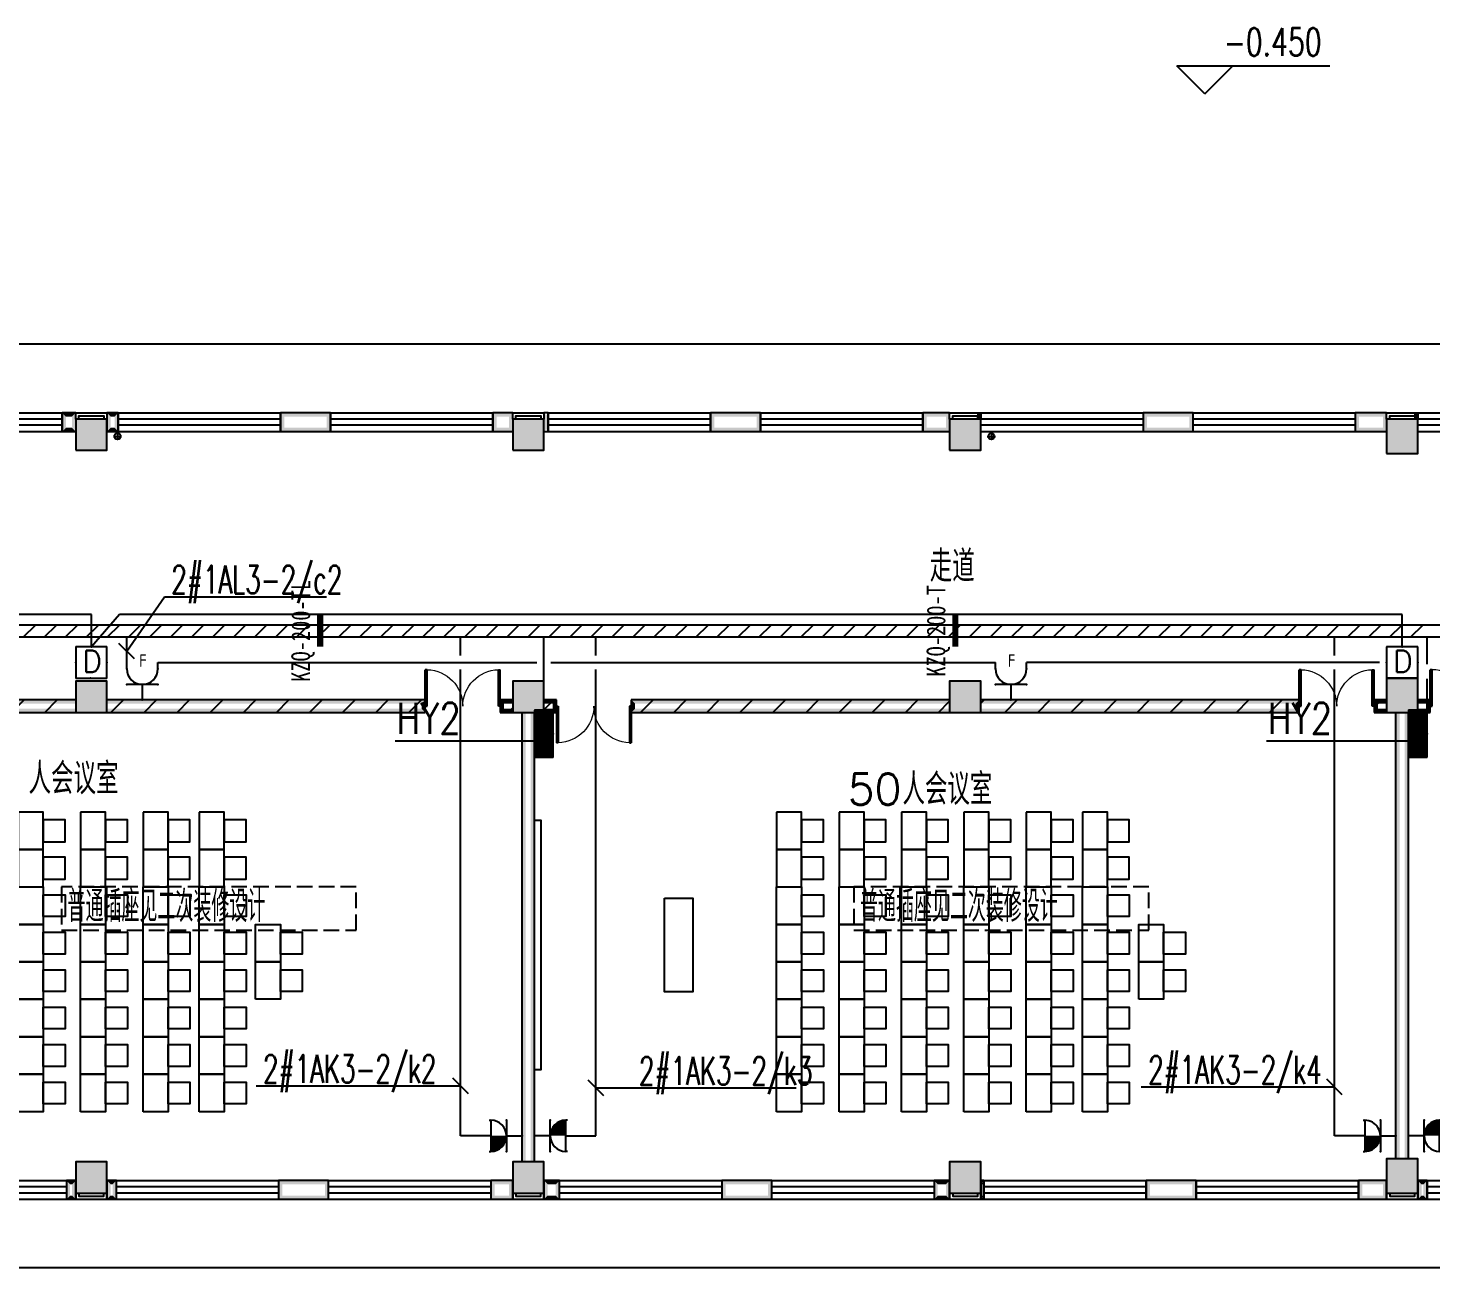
# Model space of a CAD drawing. Extents: x 101023 to 279373, y -114511 to 293844.
# Drawn here: x 198515 to 220990, y 185638 to 205503 of the extents above; entities that cross this region are included whole.
import ezdxf
from ezdxf.enums import TextEntityAlignment as Align

# ---------------------------------------------------------------- set-up
doc = ezdxf.new("R2010")
doc.units = 0
doc.header["$LTSCALE"] = 1000
doc.header["$MEASUREMENT"] = 0
doc.linetypes.add('DASH', pattern=[0.35, 0.25, -0.1])
for name, color, linetype in [('A-WALL-PATT', 252, 'Continuous'), ('BZ', 7, 'Continuous'), ('CABLETRAY', 3, 'Continuous'), ('COLUMN', 2, 'Continuous'), ('DIM-照明', 3, 'Continuous'), ('DIM_ELEV', 3, 'Continuous'), ('DOTLN', 2, 'DASH'), ('EQUIP-插座', 3, 'Continuous'), ('EQUIP-消防', 3, 'Continuous'), ('EQUIP-照明', 3, 'Continuous'), ('EQUIP-箱柜', 3, 'Continuous'), ('PUB_HATCH', 8, 'Continuous'), ('PUB_TEXT', 7, 'Continuous'), ('PUB_WALL', 2, 'Continuous'), ('STAIR', 2, 'Continuous'), ('TEL_HATCH', 8, 'Continuous'), ('WALL', 2, 'Continuous'), ('WINDOW', 2, 'Continuous'), ('WIRE-照明', 6, 'Continuous'), ('家具', 8, 'Continuous'), ('抗震支吊架', 2, 'Continuous'), ('排水', 153, 'Continuous')]:
    doc.layers.add(name, color=color, linetype=linetype)
doc.styles.add('_TCH_DIM', font='simplex.shx', dxfattribs={"bigfont": 'gbcbig.shx'})
doc.styles.add('_TEL_ATTDEF', font='gbenor', dxfattribs={"bigfont": 'gbcbig'})
doc.styles.add('_TEL_DIM', font='simplex.shx', dxfattribs={"width": 0.8, "height": 3.5, "bigfont": 'gbcbig.shx'})
doc.styles.add('kzcad', font='', dxfattribs={"width": 0.8})
doc.styles.get("Standard").update_dxf_attribs({"font": 'simplex.shx', "width": 0.8, "bigfont": 'gbcbig.shx'})
doc.styles.get('kzcad').set_extended_font_data('SimSun')
pattern_1 = [(45, (-908016.57, -754752.9), (-265.16515, 265.16515), [])]

# ---------------------------------------------------------------- blocks, each defined once
blk = doc.blocks.new('$equip$00002810')
for p, q in [((0.5, 0.5), (-0.5, 0.5)), ((0, 0.5), (0, 0))]:
    blk.add_line(p, q)
blk.add_arc((0, 1), 0.5, 180, 0)
for p in [(-0.5, 1), (0.5, 1), (-0.5, 0.5), (0.5, 0.5), (0, 0)]:
    blk.add_point(p)
at = {"color": 7, "style": '_TEL_DIM'}
blk.add_attdef('$TEXT$', text='', height=0.4, dxfattribs=at).set_placement((0.023, 1.257), align=Align.MIDDLE_CENTER)
at = {"color": 7, "style": '_TEL_DIM', "flags": 1}
for tag in ['A', 'REMARK']:
    blk.add_attdef(tag, text='', height=0.000025, dxfattribs=at).set_placement((0, 0), align=Align.MIDDLE_CENTER)
blk = doc.blocks.new('$equip$00002755')
for p, q in [((0.5, 0.5), (-0.5, 0.5)), ((-0.5, 0.5), (-0.5, -0.5)), ((0.5, -0.5), (0.5, 0.5)), ((-0.5, -0.5), (0.5, -0.5))]:
    blk.add_line(p, q)
at = {"const_width": 0.04}
blk.add_lwpolyline([(-0.5, 0.5), (0.5, 0.5), (0.5, -0.5), (-0.5, -0.5), (-0.5, 0.5), (0.5, 0.5)], dxfattribs=at)
for p in [(0, 0.5), (-0.5, 0), (0.5, 0), (-0.027, -0.5)]:
    blk.add_point(p)
at = {"color": 7}
blk.add_attdef('$TEXT$', text='', height=0.4, dxfattribs=at).set_placement((0.026, -0.008), align=Align.MIDDLE_CENTER)
at = {"color": 7, "flags": 1}
for tag, height, p in [('A', 0.00002, (0, 0)), ('B', 0.4, (0.755, -0.254))]:
    blk.add_attdef(tag, text='', height=height, dxfattribs=at).set_placement(p, align=Align.MIDDLE_CENTER)
blk = doc.blocks.new('*X151')
at = {"color": 0}
for p, q in [((-250, 33), (-83, 200)), ((-250, 68), (-118, 200)), ((-250, 104), (-154, 200)), ((-250, 139), (-189, 200)), ((-250, 174), (-224, 200)), ((-247, 0), (-47, 200)), ((-212, 0), (-12, 200)), ((-177, 0), (23, 200)), ((-141, 0), (59, 200)), ((-106, 0), (94, 200)), ((-71, 0), (129, 200)), ((-35, 0), (165, 200)), ((0, 0), (200, 200)), ((35, 0), (235, 200)), ((71, 0), (250, 179)), ((106, 0), (250, 144)), ((141, 0), (250, 109)), ((177, 0), (250, 73)), ((212, 0), (250, 38)), ((247, 0), (250, 3))]:
    blk.add_line(p, q, dxfattribs=at)
blk = doc.blocks.new('$equip$00002943')
for p, q in [((-0.75, 0.6), (-0.75, 0)), ((0.75, 0.6), (-0.75, 0.6)), ((0.75, 0), (0.75, 0.6)), ((-0.75, 0), (0.75, 0))]:
    blk.add_line(p, q)
for points, const_width in [([(-0.75, 0.3), (0.75, 0.3)], 0.6), ([(-0.75, 0.6), (-0.75, 0), (0.75, 0), (0.75, 0.6), (-0.75, 0.6), (-0.75, 0)], 0.04)]:
    blk.add_lwpolyline(points, dxfattribs=dict(const_width=const_width))
for p in [(0, 0.6), (-0.75, 0.3), (0, 0), (0.75, 0.3)]:
    blk.add_point(p)
at = {"xscale": 0.00300000000061118, "yscale": 0.00300000000061118, "zscale": 0.00300000000061118}
blk.add_blockref('*X151', (0, 0), dxfattribs=at)
at = {"color": 7, "style": '_TEL_DIM', "flags": 1}
for tag in ['A', 'REMARK']:
    blk.add_attdef(tag, text='', height=0.00002, dxfattribs=at).set_placement((0, 0), align=Align.MIDDLE_CENTER)
blk = doc.blocks.new('$equip$00001239')
for p, q in [((-0.5, 1.05), (-0.5, 1)), ((0.5, 1), (-0.5, 1)), ((0.5, 1.05), (0.5, 1)), ((0.5, 0.5), (-0.5, 0.5)), ((0, 0.5), (0, 0))]:
    blk.add_line(p, q)
blk.add_arc((0, 1), 0.5, 180, 0)
for points in [[(0, 0.75), (-0.433, 0.75), (0, 1), (-0.5, 1)], [(0, 0.567), (-0.25, 0.567), (0, 0.75), (-0.433, 0.75)], [(0, 0.5), (0, 0.5), (0, 0.567), (-0.25, 0.567)]]:
    blk.add_solid(points)
at = {"layer": 'EQUIP-照明'}
for p in [(0, 1), (-0.5, 0.5), (0.5, 0.5), (0, 0)]:
    blk.add_point(p, dxfattribs=at)
at = {"layer": 'EQUIP-照明', "flags": 9}
blk.add_attdef('A', (0, 0), '', height=0.00002, dxfattribs=at)
blk = doc.blocks.new('ng')
at = {"layer": '排水'}
for p, q in [((345991, 781358), (346091, 781358)), ((346041, 781408), (346041, 781308))]:
    blk.add_line(p, q, dxfattribs=at)
blk.add_circle((346041, 781358), 50, dxfattribs=at)
blk = doc.blocks.new('雨水管')
at = {"layer": '排水'}
for p in [(655236, -122908), (669236, -122908)]:
    blk.add_blockref('ng', p, dxfattribs=at)
blk = doc.blocks.new('123')
at = {"layer": '家具'}
for points in [[(574240, 809868), (574240, 809518), (573890, 809518), (573890, 809868)], [(574640, 809993), (574640, 809393), (574240, 809393), (574240, 809993)], [(575140, 809868), (575140, 809518), (574790, 809518), (574790, 809868)], [(575540, 809993), (575540, 809393), (575140, 809393), (575140, 809993)], [(576140, 809868), (576140, 809518), (575790, 809518), (575790, 809868)], [(576540, 809993), (576540, 809393), (576140, 809393), (576140, 809993)], [(577140, 809868), (577140, 809518), (576790, 809518), (576790, 809868)], [(577540, 809993), (577540, 809393), (577140, 809393), (577140, 809993)], [(578140, 809868), (578140, 809518), (577790, 809518), (577790, 809868)], [(578540, 809993), (578540, 809393), (578140, 809393), (578140, 809993)], [(579140, 809868), (579140, 809518), (578790, 809518), (578790, 809868)], [(579540, 809993), (579540, 809393), (579140, 809393), (579140, 809993)], [(583418, 805865), (583418, 809865), (583318, 809865), (583318, 805865)], [(574640, 809393), (574640, 808793), (574240, 808793), (574240, 809393)], [(575540, 809393), (575540, 808793), (575140, 808793), (575140, 809393)], [(576540, 809393), (576540, 808793), (576140, 808793), (576140, 809393)], [(577540, 809393), (577540, 808793), (577140, 808793), (577140, 809393)], [(578540, 809393), (578540, 808793), (578140, 808793), (578140, 809393)], [(579540, 809393), (579540, 808793), (579140, 808793), (579140, 809393)], [(574240, 809268), (574240, 808918), (573890, 808918), (573890, 809268)], [(575140, 809268), (575140, 808918), (574790, 808918), (574790, 809268)], [(576140, 809268), (576140, 808918), (575790, 808918), (575790, 809268)], [(577140, 809268), (577140, 808918), (576790, 808918), (576790, 809268)], [(578140, 809268), (578140, 808918), (577790, 808918), (577790, 809268)], [(579140, 809268), (579140, 808918), (578790, 808918), (578790, 809268)], [(574240, 808318), (574240, 808668), (573890, 808668), (573890, 808318)], [(574640, 808193), (574640, 808793), (574240, 808793), (574240, 808193)], [(575140, 808318), (575140, 808668), (574790, 808668), (574790, 808318)], [(575540, 808193), (575540, 808793), (575140, 808793), (575140, 808193)], [(576140, 808318), (576140, 808668), (575790, 808668), (575790, 808318)], [(576540, 808193), (576540, 808793), (576140, 808793), (576140, 808193)], [(577140, 808318), (577140, 808668), (576790, 808668), (576790, 808318)], [(577540, 808193), (577540, 808793), (577140, 808793), (577140, 808193)], [(578140, 808318), (578140, 808668), (577790, 808668), (577790, 808318)], [(578540, 808193), (578540, 808793), (578140, 808793), (578140, 808193)], [(579140, 808318), (579140, 808668), (578790, 808668), (578790, 808318)], [(579540, 808193), (579540, 808793), (579140, 808793), (579140, 808193)], [(581335, 808615), (580885, 808615), (580885, 807115), (581335, 807115)], [(573340, 807718), (573340, 808068), (572990, 808068), (572990, 807718)], [(573740, 807593), (573740, 808193), (573340, 808193), (573340, 807593)], [(574240, 807718), (574240, 808068), (573890, 808068), (573890, 807718)], [(574640, 807593), (574640, 808193), (574240, 808193), (574240, 807593)], [(575140, 807718), (575140, 808068), (574790, 808068), (574790, 807718)], [(575540, 807593), (575540, 808193), (575140, 808193), (575140, 807593)], [(576140, 807718), (576140, 808068), (575790, 808068), (575790, 807718)], [(576540, 807593), (576540, 808193), (576140, 808193), (576140, 807593)], [(577140, 807718), (577140, 808068), (576790, 808068), (576790, 807718)], [(577540, 807593), (577540, 808193), (577140, 808193), (577140, 807593)], [(578140, 807718), (578140, 808068), (577790, 808068), (577790, 807718)], [(578540, 807593), (578540, 808193), (578140, 808193), (578140, 807593)], [(579140, 807718), (579140, 808068), (578790, 808068), (578790, 807718)], [(579540, 807593), (579540, 808193), (579140, 808193), (579140, 807593)], [(573740, 806993), (573740, 807593), (573340, 807593), (573340, 806993)], [(574640, 806993), (574640, 807593), (574240, 807593), (574240, 806993)], [(575540, 806993), (575540, 807593), (575140, 807593), (575140, 806993)], [(576540, 806993), (576540, 807593), (576140, 807593), (576140, 806993)], [(577540, 806993), (577540, 807593), (577140, 807593), (577140, 806993)], [(578540, 806993), (578540, 807593), (578140, 807593), (578140, 806993)], [(579540, 806993), (579540, 807593), (579140, 807593), (579140, 806993)], [(573340, 807118), (573340, 807468), (572990, 807468), (572990, 807118)], [(574240, 807118), (574240, 807468), (573890, 807468), (573890, 807118)], [(575140, 807118), (575140, 807468), (574790, 807468), (574790, 807118)], [(576140, 807118), (576140, 807468), (575790, 807468), (575790, 807118)], [(577140, 807118), (577140, 807468), (576790, 807468), (576790, 807118)], [(578140, 807118), (578140, 807468), (577790, 807468), (577790, 807118)], [(579140, 807118), (579140, 807468), (578790, 807468), (578790, 807118)], [(574240, 806518), (574240, 806868), (573890, 806868), (573890, 806518)], [(574640, 806393), (574640, 806993), (574240, 806993), (574240, 806393)], [(575140, 806518), (575140, 806868), (574790, 806868), (574790, 806518)], [(575540, 806393), (575540, 806993), (575140, 806993), (575140, 806393)], [(576140, 806518), (576140, 806868), (575790, 806868), (575790, 806518)], [(576540, 806393), (576540, 806993), (576140, 806993), (576140, 806393)], [(577140, 806518), (577140, 806868), (576790, 806868), (576790, 806518)], [(577540, 806393), (577540, 806993), (577140, 806993), (577140, 806393)], [(578140, 806518), (578140, 806868), (577790, 806868), (577790, 806518)], [(578540, 806393), (578540, 806993), (578140, 806993), (578140, 806393)], [(579140, 806518), (579140, 806868), (578790, 806868), (578790, 806518)], [(579540, 806393), (579540, 806993), (579140, 806993), (579140, 806393)], [(574240, 805918), (574240, 806268), (573890, 806268), (573890, 805918)], [(574640, 805793), (574640, 806393), (574240, 806393), (574240, 805793)], [(575140, 805918), (575140, 806268), (574790, 806268), (574790, 805918)], [(575540, 805793), (575540, 806393), (575140, 806393), (575140, 805793)], [(576140, 805918), (576140, 806268), (575790, 806268), (575790, 805918)], [(576540, 805793), (576540, 806393), (576140, 806393), (576140, 805793)], [(577140, 805918), (577140, 806268), (576790, 806268), (576790, 805918)], [(577540, 805793), (577540, 806393), (577140, 806393), (577140, 805793)], [(578140, 805918), (578140, 806268), (577790, 806268), (577790, 805918)], [(578540, 805793), (578540, 806393), (578140, 806393), (578140, 805793)], [(579140, 805918), (579140, 806268), (578790, 806268), (578790, 805918)], [(579540, 805793), (579540, 806393), (579140, 806393), (579140, 805793)], [(574640, 805193), (574640, 805793), (574240, 805793), (574240, 805193)], [(575540, 805193), (575540, 805793), (575140, 805793), (575140, 805193)], [(576540, 805193), (576540, 805793), (576140, 805793), (576140, 805193)], [(577540, 805193), (577540, 805793), (577140, 805793), (577140, 805193)], [(578540, 805193), (578540, 805793), (578140, 805793), (578140, 805193)], [(579540, 805193), (579540, 805793), (579140, 805793), (579140, 805193)], [(574240, 805318), (574240, 805668), (573890, 805668), (573890, 805318)], [(575140, 805318), (575140, 805668), (574790, 805668), (574790, 805318)], [(576140, 805318), (576140, 805668), (575790, 805668), (575790, 805318)], [(577140, 805318), (577140, 805668), (576790, 805668), (576790, 805318)], [(578140, 805318), (578140, 805668), (577790, 805668), (577790, 805318)], [(579140, 805318), (579140, 805668), (578790, 805668), (578790, 805318)]]:
    blk.add_lwpolyline(points, close=True, dxfattribs=at)
blk = doc.blocks.new('$WINLIB2D$00000001')
at = {"color": 0}
for points in [[(-0.5, 0.5), (-0.5, -0.5)], [(-0.5, 0.5), (0.5, 0.5)], [(0.5, -0.5), (0.5, 0.5)], [(0.5, 0.1667), (-0.5, 0.1667)], [(0.5, -0.1667), (-0.5, -0.1667)], [(-0.5, -0.5), (0.5, -0.5)]]:
    blk.add_lwpolyline(points, dxfattribs=at)
blk = doc.blocks.new('$DorLib2D$00000002')
for p, q in [((-0.5, 0), (-0.5, 0.4875)), ((-0.475, 0.4875), (-0.5, 0.4875)), ((-0.475, 0), (-0.475, 0.4875)), ((0.475, 0), (0.475, 0.4875)), ((0.475, 0.4875), (0.5, 0.4875)), ((0.5, 0), (0.5, 0.4875)), ((-0.5, 0), (-0.475, 0)), ((0.5, 0), (0.475, 0))]:
    blk.add_line(p, q)
at = {"lineweight": 13}
for centre, start, end in [((-0.4875, 0), 0, 88.53072), ((0.4875, 0), 91.46928, 180)]:
    blk.add_arc(centre, 0.4875, start, end, dxfattribs=at)
blk = doc.blocks.new('_FZH')
blk.add_lwpolyline([(-0.5, -0.5), (0.5, -0.5), (0.5, 0.5), (-0.5, 0.5)], close=True)
at = {"layer": 'PUB_HATCH'}
blk.add_solid([(-0.5, -0.5), (0.5, -0.5), (-0.5, 0.5), (0.5, 0.5)], dxfattribs=at)
blk = doc.blocks.new('A$C40CE5D7B')
at = {"layer": 'A-WALL-PATT'}
h = blk.add_hatch(dxfattribs=at)
h.set_pattern_fill('普通砖', color=256, scale=150, style=0)
h.set_pattern_definition(pattern_1)
h.paths.add_polyline_path([(82950, 27870), (82950, 28070), (77850, 28070), (77850, 27870)])
h = blk.add_hatch(dxfattribs=at)
h.set_pattern_fill('普通砖', color=256, scale=150, style=0)
h.set_pattern_definition(pattern_1)
h.paths.add_polyline_path([(83450, 28070), (83450, 27870), (88550, 27870), (88550, 28070)])
h = blk.add_hatch(dxfattribs=at)
h.set_pattern_fill('普通砖', color=256, scale=150, style=0)
h.set_pattern_definition(pattern_1)
h.paths.add_polyline_path([(89950, 27870), (89950, 28070), (89750, 28070), (89750, 27870)])
h = blk.add_hatch(dxfattribs=at)
h.set_pattern_fill('普通砖', color=256, scale=150, style=0)
h.set_pattern_definition(pattern_1)
h.paths.add_polyline_path([(90450, 28070), (90450, 27870), (90650, 27870), (90650, 28070)])
h = blk.add_hatch(dxfattribs=at)
h.set_pattern_fill('普通砖', color=256, scale=150, style=0)
h.set_pattern_definition(pattern_1)
h.paths.add_polyline_path([(96950, 27870), (96950, 28070), (91850, 28070), (91850, 27870)])
h = blk.add_hatch(dxfattribs=at)
h.set_pattern_fill('普通砖', color=256, scale=150, style=0)
h.set_pattern_definition(pattern_1)
h.paths.add_polyline_path([(97450, 28070), (97450, 27870), (102550, 27870), (102550, 28070)])
h = blk.add_hatch(dxfattribs=at)
h.set_pattern_fill('普通砖', color=256, scale=150, style=0)
h.set_pattern_definition(pattern_1)
h.paths.add_polyline_path([(103950, 27870), (103950, 28070), (103750, 28070), (103750, 27870)])
at = {"layer": 'PUB_WALL'}
for points in [[(82950, 32670), (82731, 32670), (82791, 32610), (82890, 32610)], [(82731, 32670), (82731, 32370), (82791, 32430), (82791, 32610)], [(82950, 32370), (82950, 32570), (82950, 32570), (82950, 32670), (82890, 32610), (82890, 32430)], [(83631, 32670), (83450, 32670), (83510, 32610), (83571, 32610)], [(83450, 32670), (83450, 32370), (83510, 32430), (83510, 32610)], [(83631, 32370), (83631, 32670), (83571, 32610), (83571, 32430)], [(87031, 32670), (86231, 32670), (86291, 32610), (86971, 32610)], [(86231, 32670), (86231, 32370), (86291, 32430), (86291, 32610)], [(87031, 32370), (87031, 32670), (86971, 32610), (86971, 32430)], [(89950, 32670), (89631, 32670), (89691, 32610), (89890, 32610)], [(89631, 32670), (89631, 32370), (89691, 32430), (89691, 32610)], [(89950, 32370), (89950, 32570), (89950, 32570), (89950, 32670), (89890, 32610), (89890, 32430)], [(90450, 32670), (90450, 32370), (90510, 32430), (90510, 32610)], [(90520, 32370), (90520, 32670), (90460, 32610), (90460, 32430)], [(93920, 32670), (93120, 32670), (93180, 32610), (93860, 32610)], [(93120, 32670), (93120, 32370), (93180, 32430), (93180, 32610)], [(93920, 32370), (93920, 32670), (93860, 32610), (93860, 32430)], [(96950, 32670), (96520, 32670), (96580, 32610), (96890, 32610)], [(96520, 32670), (96520, 32370), (96580, 32430), (96580, 32610)], [(96950, 32370), (96950, 32570), (96950, 32570), (96950, 32670), (96890, 32610), (96890, 32430)], [(97390, 32570), (97450, 32570), (97450, 32670), (97390, 32670)], [(100849, 32670), (100050, 32670), (100110, 32610), (100789, 32610)], [(100050, 32670), (100050, 32370), (100110, 32430), (100110, 32610)], [(100849, 32370), (100849, 32670), (100789, 32610), (100789, 32430)], [(103950, 32670), (103449, 32670), (103509, 32610), (103890, 32610)], [(103449, 32670), (103449, 32370), (103509, 32430), (103509, 32610)], [(103950, 32370), (103950, 32570), (103950, 32570), (103950, 32670), (103890, 32610), (103890, 32430)], [(104390, 32570), (104450, 32570), (104450, 32670), (104390, 32670)], [(82950, 32370), (82950, 32370), (82890, 32430), (82791, 32430), (82731, 32370)], [(83450, 32570), (82950, 32570), (83010, 32510), (83390, 32510)], [(82950, 32570), (82950, 32070), (83010, 32130), (83010, 32510)], [(83450, 32070), (83450, 32570), (83390, 32510), (83390, 32130)], [(83450, 32370), (83631, 32370), (83571, 32430), (83510, 32430)], [(86231, 32370), (87031, 32370), (86971, 32430), (86291, 32430)], [(89950, 32370), (89950, 32370), (89890, 32430), (89691, 32430), (89631, 32370)], [(90450, 32570), (89950, 32570), (90010, 32510), (90390, 32510)], [(89950, 32570), (89950, 32070), (90010, 32130), (90010, 32510)], [(90450, 32070), (90450, 32570), (90390, 32510), (90390, 32130)], [(93120, 32370), (93920, 32370), (93860, 32430), (93180, 32430)], [(96950, 32370), (96950, 32370), (96890, 32430), (96580, 32430), (96520, 32370)], [(97450, 32570), (96950, 32570), (97010, 32510), (97390, 32510)], [(96950, 32570), (96950, 32070), (97010, 32130), (97010, 32510)], [(97450, 32070), (97450, 32570), (97390, 32510), (97390, 32130)], [(100050, 32370), (100849, 32370), (100789, 32430), (100110, 32430)], [(103950, 32370), (103950, 32370), (103890, 32430), (103509, 32430), (103449, 32370)], [(104450, 32570), (103950, 32570), (104010, 32510), (104390, 32510)], [(103950, 32570), (103950, 32020), (104010, 32080), (104010, 32510)], [(104450, 32020), (104450, 32570), (104390, 32510), (104390, 32080)], [(82950, 32070), (83450, 32070), (83390, 32130), (83010, 32130)], [(89950, 32070), (90450, 32070), (90390, 32130), (90010, 32130)], [(96950, 32070), (97450, 32070), (97390, 32130), (97010, 32130)], [(103950, 32020), (104450, 32020), (104390, 32080), (104010, 32080)], [(83450, 28370), (82950, 28370), (83010, 28310), (83390, 28310)], [(82950, 28370), (82950, 27870), (83010, 27930), (83010, 28310)], [(83450, 27870), (83450, 28370), (83390, 28310), (83390, 27930)], [(90450, 28370), (89950, 28370), (90010, 28310), (90390, 28310)], [(89950, 28370), (89950, 27870), (90010, 27930), (90010, 28310)], [(90450, 27870), (90450, 28370), (90390, 28310), (90390, 27930)], [(97450, 28370), (96950, 28370), (97010, 28310), (97390, 28310)], [(96950, 28370), (96950, 27870), (97010, 27930), (97010, 28310)], [(97450, 27870), (97450, 28370), (97390, 28310), (97390, 27930)], [(104450, 28420), (103950, 28420), (104010, 28360), (104390, 28360)], [(103950, 28420), (103950, 27870), (104010, 27930), (104010, 28360)], [(104450, 27870), (104450, 28420), (104390, 28360), (104390, 27930)], [(82950, 28010), (82950, 28070), (77850, 28070), (77910, 28010)], [(82950, 27870), (82950, 27930), (77910, 27930), (77850, 27870)], [(82950, 27870), (83450, 27870), (83390, 27930), (83010, 27930)], [(83450, 28070), (83450, 28010), (88490, 28010), (88550, 28070)], [(83450, 27930), (83450, 27870), (88550, 27870), (88490, 27930)], [(88550, 27870), (88550, 28070), (88490, 28010), (88490, 27930)], [(89950, 28010), (89950, 28070), (89750, 28070), (89810, 28010)], [(89750, 28070), (89750, 27870), (89810, 27930), (89810, 28010)], [(89950, 27870), (89950, 27930), (89810, 27930), (89750, 27870)], [(89950, 27870), (90450, 27870), (90390, 27930), (90010, 27930)], [(90160, 27870), (90100, 27870), (90100, 20670), (90160, 20670)], [(90300, 27870), (90240, 27870), (90240, 20670), (90300, 20670)], [(90450, 28070), (90450, 28010), (90590, 28010), (90650, 28070)], [(90450, 27930), (90450, 27870), (90650, 27870), (90590, 27930)], [(90650, 27870), (90650, 28070), (90590, 28010), (90590, 27930)], [(96950, 28010), (96950, 28070), (91850, 28070), (91910, 28010)], [(91850, 28070), (91850, 27870), (91910, 27930), (91910, 28010)], [(96950, 27870), (96950, 27930), (91910, 27930), (91850, 27870)], [(96950, 27870), (97450, 27870), (97390, 27930), (97010, 27930)], [(97450, 28070), (97450, 28010), (102490, 28010), (102550, 28070)], [(97450, 27930), (97450, 27870), (102550, 27870), (102490, 27930)], [(102550, 27870), (102550, 28070), (102490, 28010), (102490, 27930)], [(103950, 28010), (103950, 28070), (103750, 28070), (103810, 28010)], [(103750, 28070), (103750, 27870), (103810, 27930), (103810, 28010)], [(103950, 27870), (103950, 27930), (103810, 27930), (103750, 27870)], [(103950, 27870), (104450, 27870), (104390, 27930), (104010, 27930)], [(104160, 27870), (104100, 27870), (104100, 20720), (104160, 20720)], [(104300, 27870), (104240, 27870), (104240, 20720), (104300, 20720)], [(104450, 28070), (104450, 28010), (104590, 28010), (104650, 28070)], [(104450, 27930), (104450, 27870), (104650, 27870), (104590, 27930)], [(104650, 27870), (104650, 28070), (104590, 28010), (104590, 27930)], [(104450, 20720), (103950, 20720), (104010, 20660), (104390, 20660)], [(103950, 20720), (103950, 20170), (104010, 20230), (104010, 20660)], [(104450, 20170), (104450, 20720), (104390, 20660), (104390, 20230)], [(83450, 20670), (82950, 20670), (83010, 20610), (83390, 20610)], [(82950, 20670), (82950, 20170), (83010, 20230), (83010, 20610)], [(83450, 20170), (83450, 20670), (83390, 20610), (83390, 20230)], [(90450, 20670), (89950, 20670), (90010, 20610), (90390, 20610)], [(89950, 20670), (89950, 20170), (90010, 20230), (90010, 20610)], [(90450, 20170), (90450, 20670), (90390, 20610), (90390, 20230)], [(97450, 20670), (96950, 20670), (97010, 20610), (97390, 20610)], [(96950, 20670), (96950, 20170), (97010, 20230), (97010, 20610)], [(97450, 20170), (97450, 20670), (97390, 20610), (97390, 20230)], [(82950, 20370), (82800, 20370), (82860, 20310), (82890, 20310)], [(82800, 20370), (82800, 20070), (82860, 20130), (82860, 20310)], [(82950, 20070), (82950, 20370), (82890, 20310), (82890, 20130)], [(82950, 20170), (83450, 20170), (83390, 20230), (83010, 20230)], [(83600, 20370), (83450, 20370), (83510, 20310), (83540, 20310)], [(83450, 20370), (83450, 20070), (83510, 20130), (83510, 20310)], [(83600, 20070), (83600, 20370), (83540, 20310), (83540, 20130)], [(87000, 20370), (86200, 20370), (86260, 20310), (86940, 20310)], [(86200, 20370), (86200, 20070), (86260, 20130), (86260, 20310)], [(87000, 20070), (87000, 20370), (86940, 20310), (86940, 20130)], [(89950, 20370), (89600, 20370), (89660, 20310), (89890, 20310)], [(89600, 20370), (89600, 20070), (89660, 20130), (89660, 20310)], [(89950, 20070), (89950, 20370), (89890, 20310), (89890, 20130)], [(89950, 20170), (90450, 20170), (90390, 20230), (90010, 20230)], [(90700, 20370), (90450, 20370), (90510, 20310), (90640, 20310)], [(90450, 20370), (90450, 20070), (90510, 20130), (90510, 20310)], [(90700, 20070), (90700, 20370), (90640, 20310), (90640, 20130)], [(94100, 20370), (93300, 20370), (93360, 20310), (94040, 20310)], [(93300, 20370), (93300, 20070), (93360, 20130), (93360, 20310)], [(94100, 20070), (94100, 20370), (94040, 20310), (94040, 20130)], [(96950, 20370), (96700, 20370), (96760, 20310), (96890, 20310)], [(96700, 20370), (96700, 20070), (96760, 20130), (96760, 20310)], [(96950, 20070), (96950, 20370), (96890, 20310), (96890, 20130)], [(96950, 20170), (97450, 20170), (97390, 20230), (97010, 20230)], [(97500, 20070), (97500, 20370), (97440, 20310), (97440, 20130)], [(97500, 20370), (97450, 20370), (97510, 20310), (97440, 20310)], [(97450, 20370), (97450, 20070), (97510, 20130), (97510, 20310)], [(100900, 20370), (100100, 20370), (100160, 20310), (100840, 20310)], [(100100, 20370), (100100, 20070), (100160, 20130), (100160, 20310)], [(100900, 20070), (100900, 20370), (100840, 20310), (100840, 20130)], [(103950, 20370), (103500, 20370), (103560, 20310), (103890, 20310)], [(103500, 20370), (103500, 20070), (103560, 20130), (103560, 20310)], [(103950, 20070), (103950, 20370), (103890, 20310), (103890, 20130)], [(103950, 20170), (104450, 20170), (104390, 20230), (104010, 20230)], [(104600, 20370), (104450, 20370), (104510, 20310), (104540, 20310)], [(104450, 20370), (104450, 20070), (104510, 20130), (104510, 20310)], [(104600, 20070), (104600, 20370), (104540, 20310), (104540, 20130)], [(82800, 20070), (82950, 20070), (82890, 20130), (82860, 20130)], [(83450, 20070), (83600, 20070), (83540, 20130), (83510, 20130)], [(86200, 20070), (87000, 20070), (86940, 20130), (86260, 20130)], [(89600, 20070), (89950, 20070), (89890, 20130), (89660, 20130)], [(90450, 20070), (90700, 20070), (90640, 20130), (90510, 20130)], [(93300, 20070), (94100, 20070), (94040, 20130), (93360, 20130)], [(96700, 20070), (96950, 20070), (96890, 20130), (96760, 20130)], [(97450, 20070), (97500, 20070), (97440, 20130), (97510, 20130)], [(100100, 20070), (100900, 20070), (100840, 20130), (100160, 20130)], [(103500, 20070), (103950, 20070), (103890, 20130), (103560, 20130)], [(104450, 20070), (104600, 20070), (104540, 20130), (104510, 20130)]]:
    blk.add_hatch(color=256, dxfattribs=at).paths.add_polyline_path(points)
for points in [[(82950, 32570), (82950, 32670), (83450, 32670), (83450, 32570)], [(83000, 32570), (83000, 32620), (83400, 32620), (83400, 32570)], [(89950, 32570), (89950, 32670), (90450, 32670), (90450, 32570)], [(90000, 32570), (90000, 32620), (90400, 32620), (90400, 32570)], [(96950, 32570), (96950, 32670), (97450, 32670), (97450, 32570)], [(97000, 32570), (97000, 32620), (97397, 32620), (97397, 32570)], [(103950, 32570), (103950, 32670), (104450, 32670), (104450, 32570)], [(104000, 32570), (104000, 32620), (104400, 32620), (104400, 32570)], [(82950, 20170), (82950, 20070), (83450, 20070), (83450, 20170)], [(83000, 20170), (83000, 20120), (83400, 20120), (83400, 20170)], [(89950, 20170), (89950, 20070), (90450, 20070), (90450, 20170)], [(90000, 20170), (90000, 20120), (90400, 20120), (90400, 20170)], [(96950, 20170), (96950, 20070), (97450, 20070), (97450, 20170)], [(97000, 20170), (97000, 20120), (97400, 20120), (97400, 20170)], [(103950, 20170), (103950, 20070), (104450, 20070), (104450, 20170)], [(104000, 20170), (104000, 20120), (104400, 20120), (104400, 20170)]]:
    blk.add_lwpolyline(points)
at = {"layer": 'DIM_ELEV'}
for p, q in [((101038, 37781), (100588, 38231)), ((100588, 38231), (103039, 38231)), ((101038, 37781), (101488, 38231))]:
    blk.add_line(p, q, dxfattribs=at)
at = {"layer": 'WALL'}
for p, q in [((82950, 32670), (82731, 32670)), ((82731, 32670), (82731, 32370)), ((82950, 32570), (82950, 32670)), ((83631, 32670), (83450, 32670)), ((83450, 32670), (83450, 32370)), ((83631, 32370), (83631, 32670)), ((87031, 32670), (86231, 32670)), ((86231, 32670), (86231, 32370)), ((87031, 32370), (87031, 32670)), ((89950, 32670), (89631, 32670)), ((89631, 32670), (89631, 32370)), ((89950, 32570), (89950, 32670)), ((90520, 32670), (90450, 32670)), ((90450, 32670), (90450, 32570)), ((90520, 32370), (90520, 32670)), ((93920, 32670), (93120, 32670)), ((93120, 32670), (93120, 32370)), ((93920, 32370), (93920, 32670)), ((96950, 32670), (96520, 32670)), ((96520, 32670), (96520, 32370)), ((96950, 32570), (96950, 32670)), ((97450, 32570), (97450, 32670)), ((100849, 32670), (100050, 32670)), ((100050, 32670), (100050, 32370)), ((100849, 32370), (100849, 32670)), ((103950, 32670), (103449, 32670)), ((103449, 32670), (103449, 32370)), ((103950, 32570), (103950, 32670)), ((104450, 32570), (104450, 32670)), ((82731, 32370), (82950, 32370)), ((83450, 32370), (83631, 32370)), ((86231, 32370), (87031, 32370)), ((89631, 32370), (89950, 32370)), ((90450, 32370), (90520, 32370)), ((93120, 32370), (93920, 32370)), ((96520, 32370), (96950, 32370)), ((100050, 32370), (100849, 32370)), ((103449, 32370), (103950, 32370)), ((82950, 28070), (77850, 28070)), ((77850, 27870), (82950, 27870)), ((88550, 28070), (83450, 28070)), ((83450, 27870), (88550, 27870)), ((88550, 27870), (88550, 28070)), ((89950, 28070), (89750, 28070)), ((89750, 28070), (89750, 27870)), ((89750, 27870), (89950, 27870)), ((90100, 20670), (90100, 27870)), ((90300, 20670), (90300, 27870)), ((90650, 28070), (90450, 28070)), ((90450, 27870), (90650, 27870)), ((90650, 27870), (90650, 28070)), ((96950, 28070), (91850, 28070)), ((91850, 28070), (91850, 27870)), ((91850, 27870), (96950, 27870)), ((102550, 28070), (97450, 28070)), ((97450, 27870), (102550, 27870)), ((102550, 27870), (102550, 28070)), ((103950, 28070), (103750, 28070)), ((103750, 28070), (103750, 27870)), ((103750, 27870), (103950, 27870)), ((104100, 20720), (104100, 27870)), ((104300, 20720), (104300, 27870)), ((104650, 28070), (104450, 28070)), ((104450, 27870), (104650, 27870)), ((104650, 27870), (104650, 28070)), ((82950, 20370), (82800, 20370)), ((82800, 20370), (82800, 20070)), ((82950, 20070), (82950, 20370)), ((83600, 20370), (83450, 20370)), ((83450, 20370), (83450, 20070)), ((83600, 20070), (83600, 20370)), ((87000, 20370), (86200, 20370)), ((86200, 20370), (86200, 20070)), ((87000, 20070), (87000, 20370)), ((89950, 20370), (89600, 20370)), ((89600, 20370), (89600, 20070)), ((89950, 20070), (89950, 20370)), ((90700, 20370), (90450, 20370)), ((90450, 20370), (90450, 20070)), ((90700, 20070), (90700, 20370)), ((94100, 20370), (93300, 20370)), ((93300, 20370), (93300, 20070)), ((94100, 20070), (94100, 20370)), ((96950, 20370), (96700, 20370)), ((96700, 20370), (96700, 20070)), ((96950, 20070), (96950, 20370)), ((97500, 20370), (97450, 20370)), ((97450, 20370), (97450, 20070)), ((97500, 20070), (97500, 20370)), ((100900, 20370), (100100, 20370)), ((100100, 20370), (100100, 20070)), ((100900, 20070), (100900, 20370)), ((103950, 20370), (103500, 20370)), ((103500, 20370), (103500, 20070)), ((103950, 20070), (103950, 20370)), ((104600, 20370), (104450, 20370)), ((104450, 20370), (104450, 20070)), ((104600, 20070), (104600, 20370)), ((82800, 20070), (82950, 20070)), ((83450, 20070), (83600, 20070)), ((86200, 20070), (87000, 20070)), ((89600, 20070), (89950, 20070)), ((90450, 20070), (90700, 20070)), ((93300, 20070), (94100, 20070)), ((96700, 20070), (96950, 20070)), ((97450, 20070), (97500, 20070)), ((100100, 20070), (100900, 20070)), ((103500, 20070), (103950, 20070)), ((104450, 20070), (104600, 20070))]:
    blk.add_line(p, q, dxfattribs=at)
at = {"layer": '排水'}
for points in [[(109750, 37170), (109750, 33770), (71550, 33770)], [(115950, 37170), (115950, 33770), (119500, 33770), (119500, 31470), (120100, 31470), (120100, 21270), (119500, 21270), (119500, 18970), (72700, 18970)]]:
    blk.add_lwpolyline(points, dxfattribs=at)
blk.add_blockref('雨水管', (-917658, -626157))
at = {"layer": 'COLUMN'}
for p, xscale, yscale, zscale, rotation in [((83200, 32320), 499.9999997980194, 499.9999998362036, 499.9999998362036, 1.516782244031568e-08), ((90200, 32320), 499.9999997026753, 499.999999859836, 499.999999859836, 9.56493288635017e-09), ((97200, 32320), 500.0000004182803, 500.0000002249144, 500.0000002249144, 359.999999972239), ((104200, 32295), 500.0000001649605, 549.9999998502899, 549.9999998502899, 2.650700366472223e-08), ((97200, 28120), 500.0000001449371, 500.0000002381857, 500.0000002381857, 359.999999981297), ((104200, 28145), 499.9999998750864, 550.0000002565794, 550.0000002565794, 6.189858936870452e-09), ((104200, 20445), 499.9999997109408, 550.0000002798624, 550.0000002798624, 359.9999999888342), ((83200, 20420), 500.0000000455184, 499.9999996667029, 499.9999996667029, 2.334537313756673e-08), ((90200, 20420), 500.0000000469154, 500.0000003045425, 500.0000003045425, 359.9999999988394), ((97200, 20420), 500.0000000485452, 500.0000000264263, 500.0000000264263, 359.9999999806834)]:
    blk.add_blockref('_FZH', p, dxfattribs=dict(at, xscale=xscale, yscale=yscale, zscale=zscale, rotation=rotation))
for p, xscale, yscale, zscale in [((83200, 28120), 500.0000001420267, 500.0000001143198, 500.0000001143198), ((90200, 28120), 499.999999872176, 500.0000000678701, 500.0000000678701)]:
    blk.add_blockref('_FZH', p, dxfattribs=dict(at, xscale=xscale, yscale=yscale, zscale=zscale))
at = {"layer": 'WINDOW', "xscale": 2600, "yscale": 300}
for p, zscale in [((81431, 32520), 2600), ((84931, 32520), 2600), ((88331, 32520), 2600), ((91820, 32520), 2600), ((95220, 32520), 2600), ((98800, 20220), -2600), ((102200, 20220), -2600)]:
    blk.add_blockref('$WINLIB2D$00000001', p, dxfattribs=dict(at, zscale=zscale))
at = {"layer": 'WINDOW'}
for name, p, xscale, yscale, zscale, rotation in [('$WINLIB2D$00000001', (98750, 32520), -2600, 300, 2600, 180), ('$WINLIB2D$00000001', (102149, 32520), -2600, 300, 2600, 180), ('$WINLIB2D$00000001', (105750, 32520), -2600, 300, 2600, 180), ('$DorLib2D$00000002', (89150, 27970), -1200, 1200, 1200, 3.758760033554269e-12), ('$DorLib2D$00000002', (103150, 27970), -1200, 1200, 1200, 3.758760033554269e-12), ('$DorLib2D$00000002', (105250, 27970), 1200, 1200, -1200, 4.751093094170886e-12), ('$DorLib2D$00000002', (91250, 27970), -1200, 1200, -1200, 180.0000000000047), ('$WINLIB2D$00000001', (81500, 20220), -2600, 300, -2600, 180.0000000000329), ('$WINLIB2D$00000001', (84900, 20220), -2600, 300, -2600, 180), ('$WINLIB2D$00000001', (88300, 20220), -2600, 300, -2600, 180), ('$WINLIB2D$00000001', (92000, 20220), -2600, 300, -2600, 180), ('$WINLIB2D$00000001', (95400, 20220), -2600, 300, -2600, 180), ('$WINLIB2D$00000001', (105900, 20220), 2600, 300, -2600, 359.999999999924)]:
    blk.add_blockref(name, p, dxfattribs=dict(at, xscale=xscale, yscale=yscale, zscale=zscale, rotation=rotation))
at = {"layer": '家具', "xscale": -1, "rotation": 359.9999999999865}
blk.add_blockref('123', (659568, -783719), dxfattribs=at)
at = {"layer": '家具', "xscale": -1}
blk.add_blockref('123', (673718, -783719), dxfattribs=at)
at = {"layer": 'DIM_ELEV', "color": 7, "style": '_TCH_DIM', "width": 0.705882}
blk.add_text('-0.450', height=446.2, dxfattribs=at).set_placement((101344, 38388))
at = {"layer": 'PUB_TEXT'}
for s, p in [('走道', (96631, 29963)), ('人会议室', (82194, 26561)), ('50', (95319, 26391)), ('人会议室', (96194, 26391))]:
    blk.add_text(s, height=500, dxfattribs=at).set_placement(p)

msp = doc.modelspace()

# ---------------------------------------------------------------- linework, layer by layer
at = {"layer": 'BZ'}
for p, q in [((206630, 194076), (204399, 194076)), ((220630, 194076), (218358, 194076))]:
    msp.add_line(p, q, dxfattribs=at)
at = {"layer": 'CABLETRAY'}
for p, q in [((182239, 195944), (234325, 195944)), ((234325, 195744), (182239, 195744))]:
    msp.add_line(p, q, dxfattribs=at)
at = {"layer": 'DIM-照明'}
for p, q in [((200219, 195397), (199972, 195645)), ((205569, 188429), (205321, 188677)), ((207738, 188398), (207490, 188646)), ((219569, 188413), (219321, 188661))]:
    msp.add_line(p, q, dxfattribs=at)
for points in [[(200096, 195521), (200699, 196391)], [(200699, 196391), (203294, 196391)], [(204797, 188553), (202168, 188553)], [(205445, 188553), (204797, 188553)], [(207614, 188522), (208190, 188522)], [(208190, 188522), (210819, 188522)], [(218988, 188537), (216348, 188537)], [(219445, 188537), (218988, 188537)]]:
    msp.add_lwpolyline(points, dxfattribs=at)
at = {"layer": 'DOTLN', "linetype": 'DASH'}
for points in [[(199050, 191052), (203773, 191052), (203773, 191743), (199050, 191743)], [(211746, 191052), (216469, 191052), (216469, 191743), (211746, 191743)]]:
    msp.add_lwpolyline(points, close=True, dxfattribs=at)
at = {"layer": 'TEL_HATCH', "linetype": 'Continuous'}
for p, q in [((198438, 195744), (198638, 195944)), ((198775, 195744), (198975, 195944)), ((199112, 195744), (199312, 195944)), ((199449, 195744), (199649, 195944)), ((199785, 195744), (199985, 195944)), ((200122, 195744), (200322, 195944)), ((200459, 195744), (200659, 195944)), ((200796, 195744), (200996, 195944)), ((201132, 195744), (201332, 195944)), ((201469, 195744), (201669, 195944)), ((201806, 195744), (202006, 195944)), ((202143, 195744), (202343, 195944)), ((202479, 195744), (202679, 195944)), ((202816, 195744), (203016, 195944)), ((203153, 195744), (203353, 195944)), ((203490, 195744), (203690, 195944)), ((203826, 195744), (204026, 195944)), ((204163, 195744), (204363, 195944)), ((204500, 195744), (204700, 195944)), ((204837, 195744), (205037, 195944)), ((205173, 195744), (205373, 195944)), ((205510, 195744), (205710, 195944)), ((205847, 195744), (206047, 195944)), ((206184, 195744), (206384, 195944)), ((206521, 195744), (206721, 195944)), ((206857, 195744), (207057, 195944)), ((207194, 195744), (207394, 195944)), ((207531, 195744), (207731, 195944)), ((207868, 195744), (208068, 195944)), ((208204, 195744), (208404, 195944)), ((208541, 195744), (208741, 195944)), ((208878, 195744), (209078, 195944)), ((209215, 195744), (209415, 195944)), ((209551, 195744), (209751, 195944)), ((209888, 195744), (210088, 195944)), ((210225, 195744), (210425, 195944)), ((210562, 195744), (210762, 195944)), ((210898, 195744), (211098, 195944)), ((211235, 195744), (211435, 195944)), ((211572, 195744), (211772, 195944)), ((211909, 195744), (212109, 195944)), ((212245, 195744), (212445, 195944)), ((212582, 195744), (212782, 195944)), ((212919, 195744), (213119, 195944)), ((213256, 195744), (213456, 195944)), ((213592, 195744), (213792, 195944)), ((213929, 195744), (214129, 195944)), ((214266, 195744), (214466, 195944)), ((214603, 195744), (214803, 195944)), ((214939, 195744), (215139, 195944)), ((215276, 195744), (215476, 195944)), ((215613, 195744), (215813, 195944)), ((215950, 195744), (216150, 195944)), ((216287, 195744), (216487, 195944)), ((216623, 195744), (216823, 195944)), ((216960, 195744), (217160, 195944)), ((217297, 195744), (217497, 195944)), ((217634, 195744), (217834, 195944)), ((217970, 195744), (218170, 195944)), ((218307, 195744), (218507, 195944)), ((218644, 195744), (218844, 195944)), ((218981, 195744), (219181, 195944)), ((219317, 195744), (219517, 195944)), ((219654, 195744), (219854, 195944)), ((219991, 195744), (220191, 195944)), ((220328, 195744), (220528, 195944)), ((220664, 195744), (220864, 195944))]:
    msp.add_line(p, q, dxfattribs=at)
at = {"layer": 'WIRE-照明'}
for p, q in [((199530, 196109), (192030, 196109)), ((199979, 196109), (199530, 195588)), ((199530, 195588), (199530, 196109)), ((220530, 196109), (199979, 196109)), ((220530, 195588), (220530, 196109)), ((200096, 195238), (200096, 195744)), ((205445, 195451), (205445, 195744)), ((207614, 195451), (207614, 195744)), ((219445, 195451), (219445, 195744)), ((220930, 195309), (220930, 195744)), ((200596, 195338), (206667, 195338)), ((200596, 195238), (200596, 195338)), ((206892, 195338), (214012, 195338)), ((214012, 195238), (214012, 195338)), ((220167, 195338), (214512, 195338)), ((214512, 195238), (214512, 195338)), ((205445, 187755), (205445, 195226)), ((207614, 187755), (207614, 195226)), ((219445, 187755), (219445, 195226)), ((220930, 194573), (220930, 195074)), ((205930, 187755), (205445, 187755)), ((207130, 187755), (207614, 187755)), ((219930, 187755), (219445, 187755))]:
    msp.add_line(p, q, dxfattribs=at)
at = {"layer": 'WIRE-照明', "linetype": 'Continuous'}
msp.add_line((206780, 194573), (206780, 195744), dxfattribs=at)
at = {"layer": '抗震支吊架', "color": 2, "const_width": 100}
for points in [[(203194, 195594), (203194, 196094)], [(213371, 195594), (213371, 196094)]]:
    msp.add_lwpolyline(points, dxfattribs=at)

# ---------------------------------------------------------------- block references
at = {"layer": 'EQUIP-插座'}
ref = msp.add_blockref('$equip$00002810', (200346, 194738), dxfattribs=dict(at, xscale=500, yscale=500, zscale=500))
ref.add_attrib('$TEXT$', 'F', dxfattribs={"layer": '0', "color": 7, "height": 200, "style": '_TEL_ATTDEF'}).set_placement((200357, 195367), align=Align.MIDDLE_CENTER)
ref = msp.add_blockref('$equip$00002810', (214262, 194738), dxfattribs=dict(at, xscale=500, yscale=500, zscale=500))
ref.add_attrib('$TEXT$', 'F', dxfattribs={"layer": '0', "color": 7, "height": 200, "style": '_TEL_ATTDEF'}).set_placement((214274, 195367), align=Align.MIDDLE_CENTER)
at = {"layer": 'EQUIP-插座', "xscale": 500, "yscale": 500, "zscale": 500}
for p, rotation in [((206430, 187755), 90), ((206630, 187755), 269.9999999999999), ((220430, 187755), 89.99999999999984), ((220630, 187755), 269.9999999999997)]:
    msp.add_blockref('$equip$00001239', p, dxfattribs=dict(at, rotation=rotation))
at = {"layer": 'EQUIP-消防', "ltscale": 5}
ref = msp.add_blockref('$equip$00002755', (199530, 195338), dxfattribs=dict(at, xscale=500, yscale=500, zscale=500))
ref.add_attrib('$TEXT$', 'D', dxfattribs={"layer": '0', "color": 7, "height": 350}).set_placement((199542, 195357), align=Align.MIDDLE_CENTER)
ref = msp.add_blockref('$equip$00002755', (220530, 195338), dxfattribs=dict(at, xscale=500, yscale=500, zscale=500))
ref.add_attrib('$TEXT$', 'D', dxfattribs={"layer": '0', "color": 7, "height": 350}).set_placement((220542, 195357), align=Align.MIDDLE_CENTER)
at = {"layer": 'EQUIP-箱柜', "xscale": 500, "yscale": 500, "zscale": 500, "rotation": 270}
for p in [(206630, 194198), (220630, 194198)]:
    msp.add_blockref('$equip$00002943', p, dxfattribs=at)
at = {"layer": 'STAIR'}
msp.add_blockref('A$C40CE5D7B', (116330, 166668), dxfattribs=at)

# ---------------------------------------------------------------- texts
at = {"layer": 'BZ', "style": '_TEL_DIM', "width": 0.8}
for s, p in [('HY2', (204419, 194193)), ('HY2', (218379, 194193)), ('普通插座见二次装修设计', (199148, 191182)), ('普通插座见二次装修设计', (211844, 191182))]:
    msp.add_text(s, height=500, dxfattribs=at).set_placement(p)
at = {"layer": 'DIM-照明', "color": 7, "style": '_TEL_DIM', "width": 0.64}
for s, p in [('2#1AL3-2/c2', (200811, 196441)), ('2#1AK3-2/k2', (202280, 188603)), ('2#1AK3-2/k3', (208303, 188572)), ('2#1AK3-2/k4', (216461, 188587))]:
    msp.add_text(s, height=450, dxfattribs=at).set_placement(p)
at = {"layer": '抗震支吊架', "color": 2, "style": 'kzcad', "width": 0.8}
for s, p in [('KZQ-200-TL', (203034, 195844)), ('KZQ-200-T', (213211, 195844))]:
    msp.add_text(s, height=300, rotation=89.8854, dxfattribs=at).set_placement(p, align=Align.CENTER)

doc.saveas('drawing.dxf')
